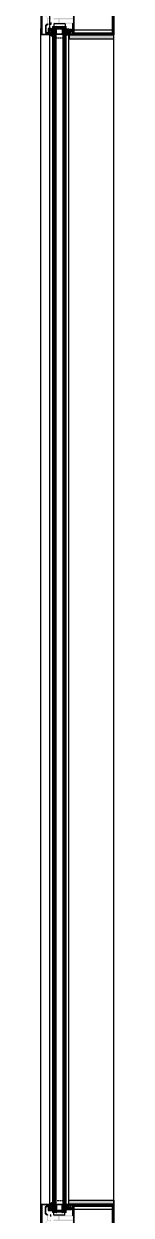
# Model space of a CAD drawing. Header units: millimetres. Extents: x 809 to 8159, y 33 to 4533.
# Drawn here: x 2919.8 to 2932.8, y 2137.5 to 2349.5 of the extents above; entities that cross this region are included whole.
import ezdxf

# ---------------------------------------------------------------- set-up
doc = ezdxf.new("R2010")
doc.units = ezdxf.units.MM
doc.linetypes.add('HIDDEN', pattern=[0.375, 0.25, -0.125])
for name, color, linetype in [('3', 11, 'Continuous'), ('5', 11, 'Continuous'), ('FITILLER', 240, 'Continuous'), ('GORUNUS-TARAMA', 11, 'Continuous')]:
    doc.layers.add(name, color=color, linetype=linetype)
doc.layers.add('cam', color=5, linetype='Continuous', lineweight=0)

# ---------------------------------------------------------------- blocks, each defined once
blk = doc.blocks.new('ajsdfxcvzx')
h = blk.add_hatch(color=256)
edge = h.paths.add_edge_path()
edge.add_arc((34875.98, -6238.9), 0.05, 90, 180)
edge.add_line((34875.93, -6238.9), (34875.93, -6243.54))
edge.add_arc((34875.98, -6243.54), 0.05, 180, 270)
edge.add_line((34875.98, -6243.59), (34876.94, -6243.59))
edge.add_line((34876.94, -6243.59), (34877.05, -6243.46))
edge.add_arc((34877.09, -6243.49), 0.05, 50, 140, ccw=False)
edge.add_line((34877.12, -6243.46), (34877.4, -6243.69))
edge.add_arc((34877.38, -6243.7), 0.02, -90, 50, ccw=False)
edge.add_line((34877.38, -6243.72), (34875.85, -6243.72))
edge.add_arc((34875.85, -6243.67), 0.05, 180, 270, ccw=False)
edge.add_line((34875.8, -6243.67), (34875.8, -6238.77))
edge.add_arc((34875.85, -6238.77), 0.05, 90, 180, ccw=False)
edge.add_line((34875.85, -6238.72), (34877.38, -6238.72))
edge.add_arc((34877.38, -6238.74), 0.02, -50, 90, ccw=False)
edge.add_line((34877.4, -6238.76), (34877.12, -6238.99))
edge.add_arc((34877.09, -6238.95), 0.05, 220, 310, ccw=False)
edge.add_line((34877.05, -6238.99), (34876.94, -6238.85))
edge.add_line((34876.94, -6238.85), (34875.98, -6238.85))
h = blk.add_hatch(color=256)
edge = h.paths.add_edge_path()
edge.add_line((34877.18, -6239.75), (34877.18, -6239.15))
edge.add_line((34877.18, -6239.15), (34877.46, -6238.91))
edge.add_line((34877.46, -6238.91), (34877.46, -6239.12))
edge.add_line((34877.46, -6239.12), (34877.53, -6239.12))
edge.add_arc((34877.53, -6239.07), 0.05, 270, 360)
edge.add_line((34877.58, -6239.07), (34877.58, -6238.73))
edge.add_line((34877.58, -6238.73), (34877.47, -6238.73))
edge.add_line((34877.47, -6238.73), (34877.12, -6239.03))
edge.add_arc((34877.08, -6238.99), 0.05, 220, 310, ccw=False)
edge.add_line((34877.05, -6239.02), (34876.97, -6238.93))
edge.add_arc((34876.93, -6238.96), 0.05, 40, 130)
edge.add_line((34876.9, -6238.93), (34876.59, -6239.18))
edge.add_arc((34876.63, -6239.22), 0.05, 130, 180)
edge.add_line((34876.58, -6239.22), (34876.58, -6240.4))
edge.add_arc((34876.63, -6240.4), 0.05, 180, 225)
edge.add_line((34876.59, -6240.43), (34876.77, -6240.61))
edge.add_line((34876.77, -6240.61), (34876.81, -6240.61))
edge.add_line((34876.81, -6240.61), (34876.81, -6240.65))
edge.add_line((34876.81, -6240.65), (34876.87, -6240.71))
edge.add_arc((34876.83, -6240.74), 0.05, 0, 45, ccw=False)
edge.add_line((34876.88, -6240.74), (34876.88, -6241.7))
edge.add_arc((34876.83, -6241.7), 0.05, -45, 0, ccw=False)
edge.add_line((34876.87, -6241.74), (34876.81, -6241.79))
edge.add_line((34876.81, -6241.79), (34876.81, -6241.84))
edge.add_line((34876.81, -6241.84), (34876.77, -6241.84))
edge.add_line((34876.77, -6241.84), (34876.59, -6242.01))
edge.add_arc((34876.63, -6242.05), 0.05, 135, 180)
edge.add_line((34876.58, -6242.05), (34876.58, -6243.23))
edge.add_arc((34876.63, -6243.23), 0.05, 180, 230)
edge.add_line((34876.59, -6243.27), (34876.9, -6243.52))
edge.add_arc((34876.93, -6243.48), 0.05, 230, 320)
edge.add_line((34876.97, -6243.52), (34877.05, -6243.43))
edge.add_arc((34877.08, -6243.46), 0.05, 50, 140, ccw=False)
edge.add_line((34877.12, -6243.42), (34877.47, -6243.72))
edge.add_line((34877.47, -6243.72), (34877.58, -6243.72))
edge.add_line((34877.58, -6243.72), (34877.58, -6243.38))
edge.add_arc((34877.53, -6243.38), 0.05, 0, 90)
edge.add_line((34877.53, -6243.33), (34877.46, -6243.33))
edge.add_line((34877.46, -6243.33), (34877.46, -6243.54))
edge.add_line((34877.46, -6243.54), (34877.18, -6243.3))
edge.add_line((34877.18, -6243.3), (34877.18, -6242.7))
edge.add_line((34877.18, -6242.7), (34877.46, -6242.7))
edge.add_line((34877.46, -6242.7), (34877.46, -6242.83))
edge.add_line((34877.46, -6242.83), (34877.53, -6242.83))
edge.add_arc((34877.53, -6242.78), 0.05, 270, 360)
edge.add_line((34877.58, -6242.78), (34877.58, -6242.58))
edge.add_line((34877.58, -6242.58), (34877.11, -6242.58))
edge.add_arc((34877.11, -6242.63), 0.05, 90, 180)
edge.add_line((34877.06, -6242.63), (34877.06, -6243.21))
edge.add_arc((34877.01, -6243.21), 0.05, -40, 0, ccw=False)
edge.add_line((34877.05, -6243.24), (34876.96, -6243.35))
edge.add_arc((34876.92, -6243.31), 0.05, 230, 320, ccw=False)
edge.add_line((34876.88, -6243.35), (34876.71, -6243.21))
edge.add_arc((34876.75, -6243.17), 0.05, 180, 230, ccw=False)
edge.add_line((34876.7, -6243.17), (34876.7, -6242.1))
edge.add_arc((34876.75, -6242.1), 0.05, 135, 180, ccw=False)
edge.add_line((34876.71, -6242.06), (34877.04, -6241.74))
edge.add_arc((34877.07, -6241.77), 0.05, 90, 135, ccw=False)
edge.add_line((34877.07, -6241.72), (34877.48, -6241.72))
edge.add_line((34877.48, -6241.72), (34877.48, -6241.82))
edge.add_line((34877.48, -6241.82), (34877.58, -6241.82))
edge.add_line((34877.58, -6241.82), (34877.58, -6241.52))
edge.add_arc((34877.53, -6241.52), 0.05, 0, 90)
edge.add_line((34877.53, -6241.47), (34877.46, -6241.47))
edge.add_line((34877.46, -6241.47), (34877.46, -6241.6))
edge.add_line((34877.46, -6241.6), (34877.08, -6241.6))
edge.add_arc((34877.08, -6241.55), 0.05, 180, 270, ccw=False)
edge.add_line((34877.03, -6241.55), (34877.03, -6240.89))
edge.add_arc((34877.08, -6240.89), 0.05, 90, 180, ccw=False)
edge.add_line((34877.08, -6240.84), (34877.46, -6240.84))
edge.add_line((34877.46, -6240.84), (34877.46, -6240.97))
edge.add_line((34877.46, -6240.97), (34877.53, -6240.97))
edge.add_arc((34877.53, -6240.92), 0.05, 270, 360)
edge.add_line((34877.58, -6240.92), (34877.58, -6240.62))
edge.add_line((34877.58, -6240.62), (34877.48, -6240.62))
edge.add_line((34877.48, -6240.62), (34877.48, -6240.72))
edge.add_line((34877.48, -6240.72), (34877.07, -6240.72))
edge.add_arc((34877.07, -6240.67), 0.05, 225, 270, ccw=False)
edge.add_line((34877.04, -6240.71), (34876.71, -6240.38))
edge.add_arc((34876.75, -6240.35), 0.05, 180, 225, ccw=False)
edge.add_line((34876.7, -6240.35), (34876.7, -6239.28))
edge.add_arc((34876.75, -6239.28), 0.05, 130, 180, ccw=False)
edge.add_line((34876.71, -6239.24), (34876.88, -6239.09))
edge.add_arc((34876.92, -6239.13), 0.05, 40, 130, ccw=False)
edge.add_line((34876.96, -6239.1), (34877.05, -6239.21))
edge.add_arc((34877.01, -6239.24), 0.05, 0, 40, ccw=False)
edge.add_line((34877.06, -6239.24), (34877.06, -6239.82))
edge.add_arc((34877.11, -6239.82), 0.05, 180, 270)
edge.add_line((34877.11, -6239.87), (34877.58, -6239.87))
edge.add_line((34877.58, -6239.87), (34877.58, -6239.67))
edge.add_arc((34877.53, -6239.67), 0.05, 0, 90)
edge.add_line((34877.53, -6239.62), (34877.46, -6239.62))
edge.add_line((34877.46, -6239.62), (34877.46, -6239.75))
edge.add_line((34877.46, -6239.75), (34877.18, -6239.75))
h = blk.add_hatch(color=256)
edge = h.paths.add_edge_path()
edge.add_line((34880.8, -6243.47), (34880.87, -6243.47))
edge.add_line((34880.87, -6243.47), (34880.87, -6243.56))
edge.add_line((34880.87, -6243.56), (34881.35, -6243.56))
edge.add_arc((34881.35, -6243.46), 0.1, -90, 0)
edge.add_line((34881.45, -6243.46), (34881.45, -6243.18))
edge.add_arc((34881.35, -6243.18), 0.1, 0, 90)
edge.add_line((34881.35, -6243.08), (34881.27, -6243.08))
edge.add_arc((34881.27, -6243.03), 0.05, 225, 270, ccw=False)
edge.add_line((34881.23, -6243.07), (34881.06, -6242.9))
edge.add_arc((34881.03, -6242.93), 0.05, 45, 90)
edge.add_line((34881.03, -6242.88), (34880.87, -6242.88))
edge.add_line((34880.87, -6242.88), (34880.87, -6242.97))
edge.add_line((34880.87, -6242.97), (34880.8, -6242.97))
edge.add_arc((34880.8, -6242.92), 0.05, -180, -90, ccw=False)
edge.add_line((34880.75, -6242.92), (34880.75, -6242.72))
edge.add_line((34880.75, -6242.72), (34881.19, -6242.72))
edge.add_arc((34881.19, -6242.77), 0.05, 0, 90, ccw=False)
edge.add_line((34881.24, -6242.77), (34881.24, -6242.84))
edge.add_arc((34881.29, -6242.84), 0.05, 180, 225)
edge.add_line((34881.25, -6242.88), (34881.28, -6242.91))
edge.add_arc((34881.32, -6242.87), 0.05, 225, 270)
edge.add_line((34881.32, -6242.92), (34881.4, -6242.92))
edge.add_arc((34881.4, -6242.87), 0.05, -90, 0)
edge.add_line((34881.45, -6242.87), (34881.45, -6242.62))
edge.add_line((34881.45, -6242.62), (34881.45, -6242.25))
edge.add_line((34881.45, -6242.25), (34881.48, -6242.22))
edge.add_line((34881.48, -6242.22), (34881.45, -6242.19))
edge.add_line((34881.45, -6242.19), (34881.45, -6241.82))
edge.add_arc((34881.36, -6241.82), 0.0919, -5.0705, 90.955)
edge.add_line((34881.35, -6241.72), (34879.08, -6241.72))
edge.add_arc((34879.06, -6241.72), 0.02, 0, 180)
edge.add_line((34879.04, -6241.72), (34879.02, -6241.72))
edge.add_arc((34879, -6241.72), 0.02, 0, 180)
edge.add_line((34878.98, -6241.72), (34878.05, -6241.72))
edge.add_line((34878.05, -6241.72), (34878.05, -6241.58))
edge.add_arc((34878.11, -6241.58), 0.06, 90, 180, ccw=False)
edge.add_line((34878.11, -6241.52), (34878.11, -6241.45))
edge.add_arc((34878.14, -6241.45), 0.03, 90, 180, ccw=False)
edge.add_line((34878.14, -6241.42), (34878.18, -6241.42))
edge.add_arc((34878.18, -6241.45), 0.03, 0, 90, ccw=False)
edge.add_line((34878.21, -6241.45), (34878.21, -6241.52))
edge.add_line((34878.21, -6241.52), (34878.85, -6241.52))
edge.add_line((34878.85, -6241.52), (34878.85, -6241.27))
edge.add_line((34878.85, -6241.27), (34878.9, -6241.22))
edge.add_line((34878.9, -6241.22), (34878.85, -6241.17))
edge.add_line((34878.85, -6241.17), (34878.85, -6240.92))
edge.add_line((34878.85, -6240.92), (34878.21, -6240.92))
edge.add_line((34878.21, -6240.92), (34878.21, -6240.99))
edge.add_arc((34878.18, -6240.99), 0.03, -90, 0, ccw=False)
edge.add_line((34878.18, -6241.02), (34878.14, -6241.02))
edge.add_arc((34878.14, -6240.99), 0.03, -180, -90, ccw=False)
edge.add_line((34878.11, -6240.99), (34878.11, -6240.92))
edge.add_arc((34878.11, -6240.86), 0.06, 180, 270, ccw=False)
edge.add_line((34878.05, -6240.86), (34878.05, -6240.72))
edge.add_line((34878.05, -6240.72), (34878.98, -6240.72))
edge.add_arc((34879, -6240.72), 0.02, 180, 360)
edge.add_line((34879.02, -6240.72), (34879.04, -6240.72))
edge.add_arc((34879.06, -6240.72), 0.02, 180, 360)
edge.add_line((34879.08, -6240.72), (34881.35, -6240.72))
edge.add_arc((34881.36, -6240.63), 0.0919, 269.045, 365.0705)
edge.add_line((34881.45, -6240.62), (34881.45, -6240.25))
edge.add_line((34881.45, -6240.25), (34881.48, -6240.22))
edge.add_line((34881.48, -6240.22), (34881.45, -6240.19))
edge.add_line((34881.45, -6240.19), (34881.45, -6239.82))
edge.add_line((34881.45, -6239.82), (34881.45, -6239.57))
edge.add_arc((34881.4, -6239.57), 0.05, 0, 90)
edge.add_line((34881.4, -6239.52), (34881.32, -6239.52))
edge.add_arc((34881.32, -6239.57), 0.05, 90, 135)
edge.add_line((34881.28, -6239.54), (34881.25, -6239.57))
edge.add_arc((34881.29, -6239.61), 0.05, 135, 180)
edge.add_line((34881.24, -6239.61), (34881.24, -6239.67))
edge.add_arc((34881.19, -6239.67), 0.05, -90, 0, ccw=False)
edge.add_line((34881.19, -6239.72), (34880.75, -6239.72))
edge.add_line((34880.75, -6239.72), (34880.75, -6239.52))
edge.add_arc((34880.8, -6239.52), 0.05, 90, 180, ccw=False)
edge.add_line((34880.8, -6239.47), (34880.87, -6239.47))
edge.add_line((34880.87, -6239.47), (34880.87, -6239.56))
edge.add_line((34880.87, -6239.56), (34881.03, -6239.56))
edge.add_arc((34881.03, -6239.51), 0.05, 270, 315)
edge.add_line((34881.06, -6239.55), (34881.23, -6239.38))
edge.add_arc((34881.27, -6239.41), 0.05, 90, 135, ccw=False)
edge.add_line((34881.27, -6239.36), (34881.35, -6239.36))
edge.add_arc((34881.35, -6239.26), 0.1, -90, 0)
edge.add_line((34881.45, -6239.26), (34881.45, -6238.98))
edge.add_arc((34881.35, -6238.98), 0.1, 0, 90)
edge.add_line((34881.35, -6238.88), (34880.87, -6238.88))
edge.add_line((34880.87, -6238.88), (34880.87, -6238.97))
edge.add_line((34880.87, -6238.97), (34880.8, -6238.97))
edge.add_arc((34880.8, -6238.92), 0.05, -180, -90, ccw=False)
edge.add_line((34880.75, -6238.92), (34880.75, -6238.72))
edge.add_line((34880.75, -6238.72), (34888.74, -6238.72))
edge.add_line((34888.74, -6238.72), (34888.74, -6243.72))
edge.add_line((34888.74, -6243.72), (34880.75, -6243.72))
edge.add_line((34880.75, -6243.72), (34880.75, -6243.52))
edge.add_arc((34880.8, -6243.52), 0.05, 90, 180, ccw=False)
h.paths.add_polyline_path([(34881.64, -6238.93), (34888.54, -6238.93), (34888.54, -6243.53), (34881.64, -6243.53), (34881.64, -6241.23)], flags=16)
edge = h.paths.add_edge_path(flags=16)
edge.add_arc((34879.24, -6241.43), 0.1, 180, 270)
edge.add_line((34879.24, -6241.53), (34881.34, -6241.53))
edge.add_arc((34881.34, -6241.43), 0.1, -90, 0)
edge.add_line((34881.44, -6241.43), (34881.44, -6241.03))
edge.add_arc((34881.34, -6241.03), 0.1, 0, 90)
edge.add_line((34881.34, -6240.93), (34879.24, -6240.93))
edge.add_arc((34879.24, -6241.03), 0.1, 90, 180)
edge.add_line((34879.14, -6241.03), (34879.14, -6241.43))
h = blk.add_hatch()
h.set_pattern_fill('NET', color=256, style=0)
h.set_pattern_definition([(360, (34936.91878, -6234.76586), (0, -0.125), []), (270, (34936.91878, -6234.76586), (-0.125, -1e-17), [])])
h.paths.add_polyline_path([(34878.5, -6242.52), (34879.66, -6242.52), (34879.66, -6242.22), (34879.46, -6242.26), (34879.22, -6242.28), (34878.96, -6242.28), (34878.64, -6242.25), (34878.5, -6242.23)])
h = blk.add_hatch(color=256)
edge = h.paths.add_edge_path()
edge.add_arc((34875.96, -6452.02), 0.05, 90, 180)
edge.add_line((34875.91, -6452.02), (34875.91, -6456.66))
edge.add_arc((34875.96, -6456.66), 0.05, 180, 270)
edge.add_line((34875.96, -6456.71), (34876.92, -6456.71))
edge.add_line((34876.92, -6456.71), (34877.03, -6456.58))
edge.add_arc((34877.07, -6456.61), 0.05, 50, 140, ccw=False)
edge.add_line((34877.1, -6456.57), (34877.38, -6456.8))
edge.add_arc((34877.36, -6456.82), 0.02, -90, 50, ccw=False)
edge.add_line((34877.36, -6456.84), (34875.83, -6456.84))
edge.add_arc((34875.83, -6456.79), 0.05, 180, 270, ccw=False)
edge.add_line((34875.78, -6456.79), (34875.78, -6451.89))
edge.add_arc((34875.83, -6451.89), 0.05, 90, 180, ccw=False)
edge.add_line((34875.83, -6451.84), (34877.36, -6451.84))
edge.add_arc((34877.36, -6451.86), 0.02, -50, 90, ccw=False)
edge.add_line((34877.38, -6451.87), (34877.1, -6452.11))
edge.add_arc((34877.07, -6452.07), 0.05, 220, 310, ccw=False)
edge.add_line((34877.03, -6452.1), (34876.92, -6451.97))
edge.add_line((34876.92, -6451.97), (34875.96, -6451.97))
h = blk.add_hatch(color=256)
edge = h.paths.add_edge_path()
edge.add_line((34877.16, -6452.86), (34877.16, -6452.26))
edge.add_line((34877.16, -6452.26), (34877.44, -6452.03))
edge.add_line((34877.44, -6452.03), (34877.44, -6452.23))
edge.add_line((34877.44, -6452.23), (34877.51, -6452.23))
edge.add_arc((34877.51, -6452.18), 0.05, 270, 360)
edge.add_line((34877.56, -6452.18), (34877.56, -6451.84))
edge.add_line((34877.56, -6451.84), (34877.45, -6451.84))
edge.add_line((34877.45, -6451.84), (34877.1, -6452.14))
edge.add_arc((34877.06, -6452.1), 0.05, 220, 310, ccw=False)
edge.add_line((34877.03, -6452.14), (34876.95, -6452.05))
edge.add_arc((34876.91, -6452.08), 0.05, 40, 130)
edge.add_line((34876.88, -6452.04), (34876.58, -6452.3))
edge.add_arc((34876.61, -6452.33), 0.05, 130, 180)
edge.add_line((34876.56, -6452.33), (34876.56, -6453.51))
edge.add_arc((34876.61, -6453.51), 0.05, 180, 225)
edge.add_line((34876.57, -6453.55), (34876.75, -6453.73))
edge.add_line((34876.75, -6453.73), (34876.79, -6453.73))
edge.add_line((34876.79, -6453.73), (34876.79, -6453.77))
edge.add_line((34876.79, -6453.77), (34876.85, -6453.82))
edge.add_arc((34876.81, -6453.86), 0.05, 0, 45, ccw=False)
edge.add_line((34876.86, -6453.86), (34876.86, -6454.82))
edge.add_arc((34876.81, -6454.82), 0.05, -45, 0, ccw=False)
edge.add_line((34876.85, -6454.85), (34876.79, -6454.91))
edge.add_line((34876.79, -6454.91), (34876.79, -6454.95))
edge.add_line((34876.79, -6454.95), (34876.75, -6454.95))
edge.add_line((34876.75, -6454.95), (34876.57, -6455.13))
edge.add_arc((34876.61, -6455.16), 0.05, 135, 180)
edge.add_line((34876.56, -6455.16), (34876.56, -6456.34))
edge.add_arc((34876.61, -6456.34), 0.05, 180, 230)
edge.add_line((34876.58, -6456.38), (34876.88, -6456.64))
edge.add_arc((34876.91, -6456.6), 0.05, 230, 320)
edge.add_line((34876.95, -6456.63), (34877.03, -6456.54))
edge.add_arc((34877.06, -6456.57), 0.05, 50, 140, ccw=False)
edge.add_line((34877.1, -6456.53), (34877.45, -6456.83))
edge.add_line((34877.45, -6456.83), (34877.56, -6456.83))
edge.add_line((34877.56, -6456.83), (34877.56, -6456.5))
edge.add_arc((34877.51, -6456.5), 0.05, 0, 90)
edge.add_line((34877.51, -6456.45), (34877.44, -6456.45))
edge.add_line((34877.44, -6456.45), (34877.44, -6456.65))
edge.add_line((34877.44, -6456.65), (34877.16, -6456.42))
edge.add_line((34877.16, -6456.42), (34877.16, -6455.82))
edge.add_line((34877.16, -6455.82), (34877.44, -6455.82))
edge.add_line((34877.44, -6455.82), (34877.44, -6455.95))
edge.add_line((34877.44, -6455.95), (34877.51, -6455.95))
edge.add_arc((34877.51, -6455.9), 0.05, 270, 360)
edge.add_line((34877.56, -6455.9), (34877.56, -6455.7))
edge.add_line((34877.56, -6455.7), (34877.09, -6455.7))
edge.add_arc((34877.09, -6455.75), 0.05, 90, 180)
edge.add_line((34877.04, -6455.75), (34877.04, -6456.32))
edge.add_arc((34876.99, -6456.32), 0.05, -40, 0, ccw=False)
edge.add_line((34877.03, -6456.35), (34876.94, -6456.46))
edge.add_arc((34876.9, -6456.43), 0.05, 230, 320, ccw=False)
edge.add_line((34876.87, -6456.47), (34876.7, -6456.33))
edge.add_arc((34876.73, -6456.29), 0.05, 180, 230, ccw=False)
edge.add_line((34876.68, -6456.29), (34876.68, -6455.21))
edge.add_arc((34876.73, -6455.21), 0.05, 135, 180, ccw=False)
edge.add_line((34876.69, -6455.18), (34877.02, -6454.85))
edge.add_arc((34877.05, -6454.89), 0.05, 90, 135, ccw=False)
edge.add_line((34877.05, -6454.84), (34877.46, -6454.84))
edge.add_line((34877.46, -6454.84), (34877.46, -6454.94))
edge.add_line((34877.46, -6454.94), (34877.56, -6454.94))
edge.add_line((34877.56, -6454.94), (34877.56, -6454.64))
edge.add_arc((34877.51, -6454.64), 0.05, 0, 90)
edge.add_line((34877.51, -6454.59), (34877.44, -6454.59))
edge.add_line((34877.44, -6454.59), (34877.44, -6454.72))
edge.add_line((34877.44, -6454.72), (34877.06, -6454.72))
edge.add_arc((34877.06, -6454.67), 0.05, 180, 270, ccw=False)
edge.add_line((34877.01, -6454.67), (34877.01, -6454.01))
edge.add_arc((34877.06, -6454.01), 0.05, 90, 180, ccw=False)
edge.add_line((34877.06, -6453.96), (34877.44, -6453.96))
edge.add_line((34877.44, -6453.96), (34877.44, -6454.09))
edge.add_line((34877.44, -6454.09), (34877.51, -6454.09))
edge.add_arc((34877.51, -6454.04), 0.05, 270, 360)
edge.add_line((34877.56, -6454.04), (34877.56, -6453.74))
edge.add_line((34877.56, -6453.74), (34877.46, -6453.74))
edge.add_line((34877.46, -6453.74), (34877.46, -6453.84))
edge.add_line((34877.46, -6453.84), (34877.05, -6453.84))
edge.add_arc((34877.05, -6453.79), 0.05, 225, 270, ccw=False)
edge.add_line((34877.02, -6453.82), (34876.69, -6453.5))
edge.add_arc((34876.73, -6453.46), 0.05, 180, 225, ccw=False)
edge.add_line((34876.68, -6453.46), (34876.68, -6452.39))
edge.add_arc((34876.73, -6452.39), 0.05, 130, 180, ccw=False)
edge.add_line((34876.7, -6452.35), (34876.87, -6452.21))
edge.add_arc((34876.9, -6452.25), 0.05, 40, 130, ccw=False)
edge.add_line((34876.94, -6452.22), (34877.03, -6452.32))
edge.add_arc((34876.99, -6452.36), 0.05, 0, 40, ccw=False)
edge.add_line((34877.04, -6452.36), (34877.04, -6452.93))
edge.add_arc((34877.09, -6452.93), 0.05, 180, 270)
edge.add_line((34877.09, -6452.98), (34877.56, -6452.98))
edge.add_line((34877.56, -6452.98), (34877.56, -6452.78))
edge.add_arc((34877.51, -6452.78), 0.05, 0, 90)
edge.add_line((34877.51, -6452.73), (34877.44, -6452.73))
edge.add_line((34877.44, -6452.73), (34877.44, -6452.86))
edge.add_line((34877.44, -6452.86), (34877.16, -6452.86))
h = blk.add_hatch(color=256)
edge = h.paths.add_edge_path()
edge.add_line((34880.78, -6456.59), (34880.85, -6456.59))
edge.add_line((34880.85, -6456.59), (34880.85, -6456.68))
edge.add_line((34880.85, -6456.68), (34881.33, -6456.68))
edge.add_arc((34881.33, -6456.58), 0.1, -90, 0)
edge.add_line((34881.43, -6456.58), (34881.43, -6456.3))
edge.add_arc((34881.33, -6456.3), 0.1, 0, 90)
edge.add_line((34881.33, -6456.2), (34881.25, -6456.2))
edge.add_arc((34881.25, -6456.15), 0.05, 225, 270, ccw=False)
edge.add_line((34881.21, -6456.18), (34881.04, -6456.01))
edge.add_arc((34881.01, -6456.05), 0.05, 45, 90)
edge.add_line((34881.01, -6456), (34880.85, -6456))
edge.add_line((34880.85, -6456), (34880.85, -6456.09))
edge.add_line((34880.85, -6456.09), (34880.78, -6456.09))
edge.add_arc((34880.78, -6456.04), 0.05, -180, -90, ccw=False)
edge.add_line((34880.73, -6456.04), (34880.73, -6455.84))
edge.add_line((34880.73, -6455.84), (34881.17, -6455.84))
edge.add_arc((34881.17, -6455.89), 0.05, 0, 90, ccw=False)
edge.add_line((34881.22, -6455.89), (34881.22, -6455.96))
edge.add_arc((34881.27, -6455.96), 0.05, 180, 225)
edge.add_line((34881.23, -6455.99), (34881.27, -6456.02))
edge.add_arc((34881.3, -6455.99), 0.05, 225, 270)
edge.add_line((34881.3, -6456.04), (34881.38, -6456.04))
edge.add_arc((34881.38, -6455.99), 0.05, -90, 0)
edge.add_line((34881.43, -6455.99), (34881.43, -6455.74))
edge.add_line((34881.43, -6455.74), (34881.43, -6455.37))
edge.add_line((34881.43, -6455.37), (34881.46, -6455.34))
edge.add_line((34881.46, -6455.34), (34881.43, -6455.31))
edge.add_line((34881.43, -6455.31), (34881.43, -6454.94))
edge.add_arc((34881.34, -6454.93), 0.0919, -5.0705, 90.955)
edge.add_line((34881.33, -6454.84), (34879.06, -6454.84))
edge.add_arc((34879.04, -6454.84), 0.02, 0, 180)
edge.add_line((34879.02, -6454.84), (34879, -6454.84))
edge.add_arc((34878.98, -6454.84), 0.02, 0, 180)
edge.add_line((34878.96, -6454.84), (34878.03, -6454.84))
edge.add_line((34878.03, -6454.84), (34878.03, -6454.7))
edge.add_arc((34878.09, -6454.7), 0.06, 90, 180, ccw=False)
edge.add_line((34878.09, -6454.64), (34878.09, -6454.57))
edge.add_arc((34878.12, -6454.57), 0.03, 90, 180, ccw=False)
edge.add_line((34878.12, -6454.54), (34878.16, -6454.54))
edge.add_arc((34878.16, -6454.57), 0.03, 0, 90, ccw=False)
edge.add_line((34878.19, -6454.57), (34878.19, -6454.64))
edge.add_line((34878.19, -6454.64), (34878.83, -6454.64))
edge.add_line((34878.83, -6454.64), (34878.83, -6454.39))
edge.add_line((34878.83, -6454.39), (34878.88, -6454.34))
edge.add_line((34878.88, -6454.34), (34878.83, -6454.29))
edge.add_line((34878.83, -6454.29), (34878.83, -6454.04))
edge.add_line((34878.83, -6454.04), (34878.19, -6454.04))
edge.add_line((34878.19, -6454.04), (34878.19, -6454.11))
edge.add_arc((34878.16, -6454.11), 0.03, -90, 0, ccw=False)
edge.add_line((34878.16, -6454.14), (34878.12, -6454.14))
edge.add_arc((34878.12, -6454.11), 0.03, -180, -90, ccw=False)
edge.add_line((34878.09, -6454.11), (34878.09, -6454.04))
edge.add_arc((34878.09, -6453.98), 0.06, 180, 270, ccw=False)
edge.add_line((34878.03, -6453.98), (34878.03, -6453.84))
edge.add_line((34878.03, -6453.84), (34878.96, -6453.84))
edge.add_arc((34878.98, -6453.84), 0.02, 180, 360)
edge.add_line((34879, -6453.84), (34879.02, -6453.84))
edge.add_arc((34879.04, -6453.84), 0.02, 180, 360)
edge.add_line((34879.06, -6453.84), (34881.33, -6453.84))
edge.add_arc((34881.34, -6453.75), 0.0919, 269.045, 365.0705)
edge.add_line((34881.43, -6453.74), (34881.43, -6453.37))
edge.add_line((34881.43, -6453.37), (34881.46, -6453.34))
edge.add_line((34881.46, -6453.34), (34881.43, -6453.31))
edge.add_line((34881.43, -6453.31), (34881.43, -6452.94))
edge.add_line((34881.43, -6452.94), (34881.43, -6452.69))
edge.add_arc((34881.38, -6452.69), 0.05, 0, 90)
edge.add_line((34881.38, -6452.64), (34881.3, -6452.64))
edge.add_arc((34881.3, -6452.69), 0.05, 90, 135)
edge.add_line((34881.27, -6452.65), (34881.23, -6452.69))
edge.add_arc((34881.27, -6452.72), 0.05, 135, 180)
edge.add_line((34881.22, -6452.72), (34881.22, -6452.79))
edge.add_arc((34881.17, -6452.79), 0.05, -90, 0, ccw=False)
edge.add_line((34881.17, -6452.84), (34880.73, -6452.84))
edge.add_line((34880.73, -6452.84), (34880.73, -6452.64))
edge.add_arc((34880.78, -6452.64), 0.05, 90, 180, ccw=False)
edge.add_line((34880.78, -6452.59), (34880.85, -6452.59))
edge.add_line((34880.85, -6452.59), (34880.85, -6452.68))
edge.add_line((34880.85, -6452.68), (34881.01, -6452.68))
edge.add_arc((34881.01, -6452.63), 0.05, 270, 315)
edge.add_line((34881.04, -6452.66), (34881.21, -6452.49))
edge.add_arc((34881.25, -6452.53), 0.05, 90, 135, ccw=False)
edge.add_line((34881.25, -6452.48), (34881.33, -6452.48))
edge.add_arc((34881.33, -6452.38), 0.1, -90, 0)
edge.add_line((34881.43, -6452.38), (34881.43, -6452.1))
edge.add_arc((34881.33, -6452.1), 0.1, 0, 90)
edge.add_line((34881.33, -6452), (34880.85, -6452))
edge.add_line((34880.85, -6452), (34880.85, -6452.09))
edge.add_line((34880.85, -6452.09), (34880.78, -6452.09))
edge.add_arc((34880.78, -6452.04), 0.05, -180, -90, ccw=False)
edge.add_line((34880.73, -6452.04), (34880.73, -6451.84))
edge.add_line((34880.73, -6451.84), (34888.72, -6451.84))
edge.add_line((34888.72, -6451.84), (34888.72, -6456.84))
edge.add_line((34888.72, -6456.84), (34880.73, -6456.84))
edge.add_line((34880.73, -6456.84), (34880.73, -6456.64))
edge.add_arc((34880.78, -6456.64), 0.05, 90, 180, ccw=False)
h.paths.add_polyline_path([(34881.62, -6452.04), (34888.52, -6452.04), (34888.52, -6456.64), (34881.62, -6456.64), (34881.62, -6454.34)], flags=16)
edge = h.paths.add_edge_path(flags=16)
edge.add_arc((34879.22, -6454.54), 0.1, 180, 270)
edge.add_line((34879.22, -6454.64), (34881.32, -6454.64))
edge.add_arc((34881.32, -6454.54), 0.1, -90, 0)
edge.add_line((34881.42, -6454.54), (34881.42, -6454.14))
edge.add_arc((34881.32, -6454.14), 0.1, 0, 90)
edge.add_line((34881.32, -6454.04), (34879.22, -6454.04))
edge.add_arc((34879.22, -6454.14), 0.1, 90, 180)
edge.add_line((34879.12, -6454.14), (34879.12, -6454.54))
h = blk.add_hatch()
h.set_pattern_fill('NET', color=256, style=0)
h.set_pattern_definition([(360, (34936.89942, -6460.79644), (1e-17, 0.125), []), (90, (34936.89942, -6460.79644), (-0.125, 2e-17), [])])
h.paths.add_polyline_path([(34878.48, -6453.04), (34879.64, -6453.04), (34879.64, -6453.34), (34879.44, -6453.3), (34879.2, -6453.28), (34878.94, -6453.28), (34878.62, -6453.31), (34878.48, -6453.33)])
at = {"layer": 'FITILLER'}
h = blk.add_hatch(dxfattribs=at)
h.set_pattern_fill('NET', color=256, scale=1.5, angle=45, style=0)
h.set_pattern_definition([(45, (34863.16115, -6226.73562), (-0.1325825, 0.1325825), []), (135, (34863.16115, -6226.73562), (-0.1325825, -0.1325825), [])])
edge = h.paths.add_edge_path(flags=16)
edge.add_arc((34877.41, -6243.11), 0.1, 180, 270)
edge.add_line((34877.41, -6243.21), (34877.53, -6243.21))
edge.add_arc((34877.53, -6243.11), 0.1, 270, 360)
edge.add_line((34877.63, -6243.11), (34877.63, -6243.06))
edge.add_arc((34877.53, -6243.06), 0.1, 360, 450)
edge.add_line((34877.53, -6242.96), (34877.41, -6242.96))
edge.add_arc((34877.41, -6243.06), 0.1, 90, 180)
edge.add_line((34877.31, -6243.06), (34877.31, -6243.11))
edge = h.paths.add_edge_path()
edge.add_arc((34877.56, -6244.06), 0.2, 49.7669, 80)
edge.add_line((34877.6, -6243.87), (34877.46, -6243.84))
edge.add_arc((34877.47, -6243.8), 0.05, 195, 260, ccw=False)
edge.add_line((34877.42, -6243.81), (34877.4, -6243.74))
edge.add_line((34877.4, -6243.74), (34877.58, -6243.74))
edge.add_line((34877.58, -6243.74), (34877.58, -6243.36))
edge.add_arc((34877.53, -6243.36), 0.05, 360, 450)
edge.add_line((34877.53, -6243.31), (34877.41, -6243.31))
edge.add_line((34877.41, -6243.31), (34877.41, -6243.41))
edge.add_line((34877.41, -6243.41), (34877.36, -6243.41))
edge.add_line((34877.36, -6243.41), (34877.23, -6243.33))
edge.add_arc((34877.26, -6243.29), 0.05, 180, 240, ccw=False)
edge.add_line((34877.21, -6243.29), (34877.21, -6242.87))
edge.add_arc((34877.26, -6242.87), 0.05, 120, 180, ccw=False)
edge.add_line((34877.23, -6242.83), (34877.36, -6242.76))
edge.add_line((34877.36, -6242.76), (34877.41, -6242.76))
edge.add_line((34877.41, -6242.76), (34877.41, -6242.86))
edge.add_line((34877.41, -6242.86), (34877.53, -6242.86))
edge.add_arc((34877.53, -6242.81), 0.05, 270, 360)
edge.add_line((34877.58, -6242.81), (34877.58, -6242.58))
edge.add_line((34877.58, -6242.58), (34877.93, -6242.58))
edge.add_line((34877.93, -6242.58), (34877.93, -6242.73))
edge.add_line((34877.93, -6242.73), (34877.78, -6242.73))
edge.add_arc((34877.78, -6242.78), 0.05, 90, 180)
edge.add_line((34877.73, -6242.78), (34877.73, -6242.8))
edge.add_arc((34877.78, -6242.8), 0.05, 180, 270)
edge.add_line((34877.78, -6242.85), (34877.93, -6242.85))
edge.add_line((34877.93, -6242.85), (34877.93, -6243))
edge.add_line((34877.93, -6243), (34877.78, -6243))
edge.add_arc((34877.78, -6243.05), 0.05, 90, 180)
edge.add_line((34877.73, -6243.05), (34877.73, -6243.07))
edge.add_arc((34877.78, -6243.07), 0.05, 180, 270)
edge.add_line((34877.78, -6243.12), (34877.93, -6243.12))
edge.add_line((34877.93, -6243.12), (34877.93, -6243.27))
edge.add_line((34877.93, -6243.27), (34877.78, -6243.27))
edge.add_arc((34877.78, -6243.32), 0.05, 90, 180)
edge.add_line((34877.73, -6243.32), (34877.73, -6243.34))
edge.add_arc((34877.78, -6243.34), 0.05, 180, 270)
edge.add_line((34877.78, -6243.39), (34877.93, -6243.39))
edge.add_line((34877.93, -6243.39), (34877.93, -6243.54))
edge.add_line((34877.93, -6243.54), (34877.78, -6243.54))
edge.add_arc((34877.78, -6243.59), 0.05, 90, 180)
edge.add_line((34877.73, -6243.59), (34877.73, -6243.7))
edge.add_arc((34877.78, -6243.7), 0.05, 180, 220)
edge.add_line((34877.74, -6243.73), (34878.01, -6244.05))
edge.add_arc((34877.98, -6244.09), 0.05, -130.2331, 49.7669, ccw=False)
edge.add_line((34877.94, -6244.13), (34877.69, -6243.91))
h = blk.add_hatch(dxfattribs=at)
h.set_pattern_fill('NET', color=256, scale=1.5, angle=45, style=0)
h.set_pattern_definition([(45, (34867.13714, -6230.97714), (-0.1325825, 0.1325825), []), (135, (34867.13714, -6230.97714), (-0.1325825, -0.1325825), [])])
edge = h.paths.add_edge_path(flags=16)
edge.add_arc((34880.77, -6243.2), 0.1, 90, 180, ccw=False)
edge.add_line((34880.77, -6243.1), (34880.93, -6243.1))
edge.add_arc((34880.93, -6243.2), 0.1, 0, 90, ccw=False)
edge.add_line((34881.03, -6243.2), (34881.03, -6243.25))
edge.add_arc((34880.93, -6243.25), 0.1, -90, 0, ccw=False)
edge.add_line((34880.93, -6243.35), (34880.77, -6243.35))
edge.add_arc((34880.77, -6243.25), 0.1, 180, 270, ccw=False)
edge.add_line((34880.67, -6243.25), (34880.67, -6243.2))
edge = h.paths.add_edge_path()
edge.add_line((34880.75, -6242.72), (34880.24, -6242.72))
edge.add_arc((34880.24, -6242.73), 0.01, 90, 225)
edge.add_line((34880.23, -6242.74), (34880.34, -6242.85))
edge.add_arc((34880.33, -6242.86), 0.00893, -45, 45, ccw=False)
edge.add_line((34880.34, -6242.86), (34880.23, -6242.97))
edge.add_arc((34880.24, -6242.98), 0.00893, 135, 225)
edge.add_line((34880.23, -6242.99), (34880.34, -6243.1))
edge.add_arc((34880.33, -6243.1), 0.00893, -45, 45, ccw=False)
edge.add_line((34880.34, -6243.11), (34880.23, -6243.22))
edge.add_arc((34880.24, -6243.22), 0.00893, 135, 225)
edge.add_line((34880.23, -6243.23), (34880.34, -6243.34))
edge.add_arc((34880.33, -6243.35), 0.00893, -45, 45, ccw=False)
edge.add_line((34880.34, -6243.35), (34880.23, -6243.46))
edge.add_arc((34880.24, -6243.47), 0.00893, 135, 225)
edge.add_line((34880.23, -6243.47), (34880.34, -6243.58))
edge.add_arc((34880.33, -6243.59), 0.00893, -45, 45, ccw=False)
edge.add_line((34880.34, -6243.6), (34880.23, -6243.71))
edge.add_arc((34880.24, -6243.71), 0.01, 135, 270)
edge.add_line((34880.24, -6243.72), (34880.75, -6243.72))
edge.add_line((34880.75, -6243.72), (34880.75, -6243.5))
edge.add_arc((34880.8, -6243.5), 0.05, 90, 180, ccw=False)
edge.add_line((34880.8, -6243.45), (34880.92, -6243.45))
edge.add_line((34880.92, -6243.45), (34880.92, -6243.55))
edge.add_line((34880.92, -6243.55), (34880.97, -6243.55))
edge.add_line((34880.97, -6243.55), (34881.1, -6243.47))
edge.add_arc((34881.08, -6243.43), 0.05, 300, 360)
edge.add_line((34881.13, -6243.43), (34881.13, -6243.02))
edge.add_arc((34881.08, -6243.02), 0.05, 0, 60)
edge.add_line((34881.1, -6242.97), (34880.97, -6242.9))
edge.add_line((34880.97, -6242.9), (34880.92, -6242.9))
edge.add_line((34880.92, -6242.9), (34880.92, -6243))
edge.add_line((34880.92, -6243), (34880.8, -6243))
edge.add_arc((34880.8, -6242.95), 0.05, 180, 270, ccw=False)
edge.add_line((34880.75, -6242.95), (34880.75, -6242.72))
h = blk.add_hatch(dxfattribs=at)
h.set_pattern_fill('DOTS', color=256, scale=1.2, angle=-45, style=0)
h.set_pattern_definition([(315, (34786.58186, -6102.16196), (0.079549513, 0.026516504), [0, -0.075])])
h.paths.add_polyline_path([(34880.78, -6243.74), (34880.78, -6244.42), (34888.77, -6244.42), (34888.77, -6243.74)])
h = blk.add_hatch(dxfattribs=at)
h.set_pattern_fill('DOTS', color=256, scale=1.2, angle=-45, style=0)
h.set_pattern_definition([(45, (34786.5625, -6593.400344), (0.079549513, -0.026516504), [0, -0.075])])
h.paths.add_polyline_path([(34880.76, -6451.83), (34880.76, -6451.14), (34888.75, -6451.14), (34888.75, -6451.83)])
h = blk.add_hatch(dxfattribs=at)
h.set_pattern_fill('NET', color=256, scale=1.5, angle=45, style=0)
h.set_pattern_definition([(315, (34863.1418, -6468.82668), (-0.1325825, -0.1325825), []), (225, (34863.1418, -6468.82668), (-0.1325825, 0.1325825), [])])
edge = h.paths.add_edge_path(flags=16)
edge.add_arc((34877.39, -6452.46), 0.1, 90, 180, ccw=False)
edge.add_line((34877.39, -6452.36), (34877.51, -6452.36))
edge.add_arc((34877.51, -6452.46), 0.1, 0, 90, ccw=False)
edge.add_line((34877.61, -6452.46), (34877.61, -6452.51))
edge.add_arc((34877.51, -6452.51), 0.1, -90, 0, ccw=False)
edge.add_line((34877.51, -6452.61), (34877.39, -6452.61))
edge.add_arc((34877.39, -6452.51), 0.1, 180, 270, ccw=False)
edge.add_line((34877.29, -6452.51), (34877.29, -6452.46))
edge = h.paths.add_edge_path()
edge.add_arc((34877.54, -6451.5), 0.2, 280, 310.2331, ccw=False)
edge.add_line((34877.58, -6451.69), (34877.44, -6451.72))
edge.add_arc((34877.45, -6451.77), 0.05, 100, 165)
edge.add_line((34877.4, -6451.75), (34877.38, -6451.82))
edge.add_line((34877.38, -6451.82), (34877.56, -6451.82))
edge.add_line((34877.56, -6451.82), (34877.56, -6452.21))
edge.add_arc((34877.51, -6452.21), 0.05, -90, 0, ccw=False)
edge.add_line((34877.51, -6452.26), (34877.39, -6452.26))
edge.add_line((34877.39, -6452.26), (34877.39, -6452.16))
edge.add_line((34877.39, -6452.16), (34877.34, -6452.16))
edge.add_line((34877.34, -6452.16), (34877.21, -6452.23))
edge.add_arc((34877.24, -6452.27), 0.05, 120, 180)
edge.add_line((34877.19, -6452.27), (34877.19, -6452.69))
edge.add_arc((34877.24, -6452.69), 0.05, 180, 240)
edge.add_line((34877.21, -6452.73), (34877.34, -6452.81))
edge.add_line((34877.34, -6452.81), (34877.39, -6452.81))
edge.add_line((34877.39, -6452.81), (34877.39, -6452.71))
edge.add_line((34877.39, -6452.71), (34877.51, -6452.71))
edge.add_arc((34877.51, -6452.76), 0.05, 0, 90, ccw=False)
edge.add_line((34877.56, -6452.76), (34877.56, -6452.98))
edge.add_line((34877.56, -6452.98), (34877.91, -6452.98))
edge.add_line((34877.91, -6452.98), (34877.91, -6452.83))
edge.add_line((34877.91, -6452.83), (34877.76, -6452.83))
edge.add_arc((34877.76, -6452.78), 0.05, 180, 270, ccw=False)
edge.add_line((34877.71, -6452.78), (34877.71, -6452.76))
edge.add_arc((34877.76, -6452.76), 0.05, 90, 180, ccw=False)
edge.add_line((34877.76, -6452.71), (34877.91, -6452.71))
edge.add_line((34877.91, -6452.71), (34877.91, -6452.56))
edge.add_line((34877.91, -6452.56), (34877.76, -6452.56))
edge.add_arc((34877.76, -6452.51), 0.05, 180, 270, ccw=False)
edge.add_line((34877.71, -6452.51), (34877.71, -6452.49))
edge.add_arc((34877.76, -6452.49), 0.05, 90, 180, ccw=False)
edge.add_line((34877.76, -6452.44), (34877.91, -6452.44))
edge.add_line((34877.91, -6452.44), (34877.91, -6452.29))
edge.add_line((34877.91, -6452.29), (34877.76, -6452.29))
edge.add_arc((34877.76, -6452.24), 0.05, 180, 270, ccw=False)
edge.add_line((34877.71, -6452.24), (34877.71, -6452.22))
edge.add_arc((34877.76, -6452.22), 0.05, 90, 180, ccw=False)
edge.add_line((34877.76, -6452.17), (34877.91, -6452.17))
edge.add_line((34877.91, -6452.17), (34877.91, -6452.02))
edge.add_line((34877.91, -6452.02), (34877.76, -6452.02))
edge.add_arc((34877.76, -6451.97), 0.05, 180, 270, ccw=False)
edge.add_line((34877.71, -6451.97), (34877.71, -6451.86))
edge.add_arc((34877.76, -6451.86), 0.05, 140, 180, ccw=False)
edge.add_line((34877.72, -6451.83), (34877.99, -6451.51))
edge.add_arc((34877.96, -6451.47), 0.05, 310.2331, 490.2331)
edge.add_line((34877.93, -6451.44), (34877.67, -6451.65))
h = blk.add_hatch(dxfattribs=at)
h.set_pattern_fill('NET', color=256, scale=1.5, angle=45, style=0)
h.set_pattern_definition([(315, (34867.11778, -6464.58516), (-0.1325825, -0.1325825), []), (225, (34867.11778, -6464.58516), (-0.1325825, 0.1325825), [])])
edge = h.paths.add_edge_path(flags=16)
edge.add_arc((34880.75, -6452.36), 0.1, 180, 270)
edge.add_line((34880.75, -6452.46), (34880.91, -6452.46))
edge.add_arc((34880.91, -6452.36), 0.1, 270, 360)
edge.add_line((34881.01, -6452.36), (34881.01, -6452.31))
edge.add_arc((34880.91, -6452.31), 0.1, 360, 450)
edge.add_line((34880.91, -6452.21), (34880.75, -6452.21))
edge.add_arc((34880.75, -6452.31), 0.1, 90, 180)
edge.add_line((34880.65, -6452.31), (34880.65, -6452.36))
edge = h.paths.add_edge_path()
edge.add_line((34880.73, -6452.84), (34880.22, -6452.84))
edge.add_arc((34880.22, -6452.83), 0.01, 135, 270, ccw=False)
edge.add_line((34880.21, -6452.82), (34880.32, -6452.71))
edge.add_arc((34880.31, -6452.7), 0.00893, 315, 405)
edge.add_line((34880.32, -6452.7), (34880.21, -6452.59))
edge.add_arc((34880.22, -6452.58), 0.00893, 135, 225, ccw=False)
edge.add_line((34880.21, -6452.58), (34880.32, -6452.47))
edge.add_arc((34880.31, -6452.46), 0.00893, 315, 405)
edge.add_line((34880.32, -6452.45), (34880.21, -6452.34))
edge.add_arc((34880.22, -6452.34), 0.00893, 135, 225, ccw=False)
edge.add_line((34880.21, -6452.33), (34880.32, -6452.22))
edge.add_arc((34880.31, -6452.22), 0.00893, 315, 405)
edge.add_line((34880.32, -6452.21), (34880.21, -6452.1))
edge.add_arc((34880.22, -6452.09), 0.00893, 135, 225, ccw=False)
edge.add_line((34880.21, -6452.09), (34880.32, -6451.98))
edge.add_arc((34880.31, -6451.97), 0.00893, 315, 405)
edge.add_line((34880.32, -6451.97), (34880.21, -6451.86))
edge.add_arc((34880.22, -6451.85), 0.01, 90, 225, ccw=False)
edge.add_line((34880.22, -6451.84), (34880.73, -6451.84))
edge.add_line((34880.73, -6451.84), (34880.73, -6452.06))
edge.add_arc((34880.78, -6452.06), 0.05, 180, 270)
edge.add_line((34880.78, -6452.11), (34880.9, -6452.11))
edge.add_line((34880.9, -6452.11), (34880.9, -6452.01))
edge.add_line((34880.9, -6452.01), (34880.95, -6452.01))
edge.add_line((34880.95, -6452.01), (34881.08, -6452.09))
edge.add_arc((34881.06, -6452.13), 0.05, 0, 60, ccw=False)
edge.add_line((34881.11, -6452.13), (34881.11, -6452.55))
edge.add_arc((34881.06, -6452.55), 0.05, 300, 360, ccw=False)
edge.add_line((34881.08, -6452.59), (34880.95, -6452.66))
edge.add_line((34880.95, -6452.66), (34880.9, -6452.66))
edge.add_line((34880.9, -6452.66), (34880.9, -6452.56))
edge.add_line((34880.9, -6452.56), (34880.78, -6452.56))
edge.add_arc((34880.78, -6452.61), 0.05, 90, 180)
edge.add_line((34880.73, -6452.61), (34880.73, -6452.84))
at = {"linetype": 'HIDDEN'}
for p, q in [((34878.08, -6244.31), (34878.08, -6242.22)), ((34880.08, -6242.25), (34880.08, -6244.31)), ((34880.08, -6244.31), (34878.08, -6244.31)), ((34878.06, -6451.26), (34878.06, -6453.34)), ((34880.06, -6451.26), (34878.06, -6451.26)), ((34880.06, -6453.32), (34880.06, -6451.26))]:
    blk.add_line(p, q, dxfattribs=at)
for p, q in [((34878.08, -6242.23), (34878.08, -6242.22)), ((34878.06, -6453.33), (34878.06, -6453.34)), ((34878.45, -6453.04), (34879.05, -6453.04))]:
    blk.add_line(p, q)
at = {"elevation": 0}
for points in [[(34875.98, -6238.85, 0.414214), (34875.93, -6238.9), (34875.93, -6243.54, 0.414214), (34875.98, -6243.59), (34876.94, -6243.59), (34877.05, -6243.46, -0.414214), (34877.12, -6243.46), (34877.4, -6243.69, -0.700208), (34877.38, -6243.72), (34875.85, -6243.72, -0.414214), (34875.8, -6243.67), (34875.8, -6238.77, -0.414214), (34875.85, -6238.72), (34877.38, -6238.72, -0.700208), (34877.4, -6238.76), (34877.12, -6238.99, -0.414214), (34877.05, -6238.99), (34876.94, -6238.85)], [(34875.96, -6451.97, 0.414214), (34875.91, -6452.02), (34875.91, -6456.66, 0.414214), (34875.96, -6456.71), (34876.92, -6456.71), (34877.03, -6456.58, -0.414214), (34877.1, -6456.57), (34877.38, -6456.8, -0.700208), (34877.36, -6456.84), (34875.83, -6456.84, -0.414214), (34875.78, -6456.79), (34875.78, -6451.89, -0.414214), (34875.83, -6451.84), (34877.36, -6451.84, -0.700208), (34877.38, -6451.87), (34877.1, -6452.11, -0.414214), (34877.03, -6452.1), (34876.92, -6451.97)]]:
    blk.add_lwpolyline(points, format="xyb", close=True, dxfattribs=at)
for points in [[(34876.87, -6241.74), (34876.81, -6241.79), (34876.81, -6241.84), (34876.77, -6241.84), (34876.59, -6242.01, 0.198912), (34876.58, -6242.05), (34876.58, -6243.23, 0.221695), (34876.59, -6243.27), (34876.9, -6243.52, 0.414214), (34876.97, -6243.52), (34877.05, -6243.43, -0.414214), (34877.12, -6243.42), (34877.47, -6243.72), (34877.58, -6243.72), (34877.58, -6243.38, 0.414214), (34877.53, -6243.33), (34877.46, -6243.33), (34877.46, -6243.54), (34877.18, -6243.3), (34877.18, -6242.7), (34877.46, -6242.7), (34877.46, -6242.83), (34877.53, -6242.83, 0.414214), (34877.58, -6242.78), (34877.58, -6242.58), (34877.11, -6242.58, 0.414214), (34877.06, -6242.63), (34877.06, -6243.21, -0.176327), (34877.05, -6243.24), (34876.96, -6243.35, -0.414214), (34876.88, -6243.35), (34876.71, -6243.21, -0.221695), (34876.7, -6243.17), (34876.7, -6242.1, -0.198912), (34876.71, -6242.06), (34877.04, -6241.74, -0.198912)], [(34877.48, -6241.72), (34877.48, -6241.82), (34877.58, -6241.82), (34877.58, -6241.52, 0.414214)], [(34888.74, -6238.72), (34888.74, -6243.72), (34880.75, -6243.72), (34880.75, -6243.52, -0.414214), (34880.8, -6243.47), (34880.87, -6243.47), (34880.87, -6243.56), (34881.35, -6243.56, 0.414214), (34881.45, -6243.46), (34881.45, -6243.18, 0.414214), (34881.35, -6243.08), (34881.27, -6243.08, -0.198912), (34881.23, -6243.07), (34881.06, -6242.9, 0.198912), (34881.03, -6242.88), (34880.87, -6242.88), (34880.87, -6242.97), (34880.8, -6242.97, -0.414214), (34880.75, -6242.92), (34880.75, -6242.72), (34881.19, -6242.72, -0.414214), (34881.24, -6242.77), (34881.24, -6242.84, 0.198912), (34881.25, -6242.88), (34881.28, -6242.91, 0.198912), (34881.32, -6242.92), (34881.4, -6242.92, 0.414214), (34881.45, -6242.87), (34881.45, -6242.62), (34881.45, -6242.25), (34881.48, -6242.22), (34881.45, -6242.19), (34881.45, -6241.82, 0.445362), (34881.35, -6241.72)], [(34877.02, -6453.82), (34876.69, -6453.5, -0.198912), (34876.68, -6453.46), (34876.68, -6452.39, -0.221695), (34876.7, -6452.35), (34876.87, -6452.21, -0.414214), (34876.94, -6452.22), (34877.03, -6452.32, -0.176327), (34877.04, -6452.36), (34877.04, -6452.93, 0.414214), (34877.09, -6452.98), (34877.56, -6452.98), (34877.56, -6452.78, 0.414214), (34877.51, -6452.73), (34877.44, -6452.73), (34877.44, -6452.86), (34877.16, -6452.86), (34877.16, -6452.26), (34877.44, -6452.03), (34877.44, -6452.23), (34877.51, -6452.23, 0.414214), (34877.56, -6452.18), (34877.56, -6451.84), (34877.45, -6451.84), (34877.1, -6452.14, -0.414214), (34877.03, -6452.14), (34876.95, -6452.05, 0.414214), (34876.88, -6452.04), (34876.58, -6452.3, 0.221695), (34876.56, -6452.33), (34876.56, -6453.51, 0.198912), (34876.57, -6453.55), (34876.75, -6453.73), (34876.79, -6453.73), (34876.79, -6453.77), (34876.85, -6453.82, -0.198912)], [(34881.33, -6453.84, 0.445362), (34881.43, -6453.74), (34881.43, -6453.37), (34881.46, -6453.34), (34881.43, -6453.31), (34881.43, -6452.94), (34881.43, -6452.69, 0.414214), (34881.38, -6452.64), (34881.3, -6452.64, 0.198912), (34881.27, -6452.65), (34881.23, -6452.69, 0.198912), (34881.22, -6452.72), (34881.22, -6452.79, -0.414214), (34881.17, -6452.84), (34880.73, -6452.84), (34880.73, -6452.64, -0.414214), (34880.78, -6452.59), (34880.85, -6452.59), (34880.85, -6452.68), (34881.01, -6452.68, 0.198912), (34881.04, -6452.66), (34881.21, -6452.49, -0.198912), (34881.25, -6452.48), (34881.33, -6452.48, 0.414214), (34881.43, -6452.38), (34881.43, -6452.1, 0.414214), (34881.33, -6452), (34880.85, -6452), (34880.85, -6452.09), (34880.78, -6452.09, -0.414214), (34880.73, -6452.04), (34880.73, -6451.84), (34888.72, -6451.84), (34888.72, -6456.84)]]:
    blk.add_lwpolyline(points, format="xyb", dxfattribs=at)
for points in [[(34881.64, -6238.93), (34888.54, -6238.93), (34888.54, -6243.53), (34881.64, -6243.53), (34881.64, -6241.23)], [(34878.47, -6242.52), (34879.66, -6242.52), (34879.66, -6243.67), (34878.47, -6243.67)], [(34878.5, -6242.52), (34879.66, -6242.52), (34879.66, -6242.22), (34879.46, -6242.26), (34879.22, -6242.28), (34878.96, -6242.28), (34878.64, -6242.25), (34878.5, -6242.23)], [(34878.57, -6242.62), (34879.56, -6242.62), (34879.56, -6243.57), (34878.57, -6243.57)], [(34878.45, -6453.04), (34879.64, -6453.04), (34879.64, -6451.89), (34878.45, -6451.89)], [(34878.48, -6453.04), (34879.64, -6453.04), (34879.64, -6453.34), (34879.44, -6453.3), (34879.2, -6453.28), (34878.94, -6453.28), (34878.62, -6453.31), (34878.48, -6453.33)], [(34878.55, -6452.94), (34879.54, -6452.94), (34879.54, -6451.99), (34878.55, -6451.99)], [(34881.62, -6452.04), (34888.52, -6452.04), (34888.52, -6456.64), (34881.62, -6456.64), (34881.62, -6454.34)]]:
    blk.add_lwpolyline(points, close=True, dxfattribs=at)
blk.add_lwpolyline([(34877.56, -6454.04), (34877.56, -6453.74), (34877.46, -6453.74), (34877.46, -6453.84)], dxfattribs=at)
at = {"layer": '3'}
for p, q in [((34878.08, -6241.77), (34878.08, -6242.22)), ((34880.08, -6241.77), (34878.08, -6241.77)), ((34880.08, -6241.77), (34880.08, -6242.22)), ((34878.06, -6453.8), (34878.06, -6453.34)), ((34880.06, -6453.8), (34880.06, -6453.34)), ((34880.06, -6453.8), (34878.06, -6453.8))]:
    blk.add_line(p, q, dxfattribs=at)
at = {"layer": '5'}
for p, q in [((34877.38, -6318.15), (34877.38, -6065.22)), ((34875.78, -6276.49), (34875.78, -6242.57)), ((34888.76, -6276.49), (34888.76, -6242.57)), ((34877.38, -6451.84), (34877.38, -6243.72)), ((34880.76, -6276.49), (34880.76, -6243.48)), ((34875.78, -6451.84), (34875.78, -6269.94)), ((34880.76, -6451.84), (34880.76, -6269.94)), ((34888.76, -6451.84), (34888.76, -6269.94))]:
    blk.add_line(p, q, dxfattribs=at)
at = {"layer": 'cam'}
for p, q in [((34877.86, -6242.22), (34877.86, -6277.99)), ((34877.86, -6242.22), (34878.46, -6242.22)), ((34877.96, -6242.22), (34877.96, -6277.99)), ((34878.06, -6242.22), (34878.06, -6277.99)), ((34878.16, -6242.22), (34878.16, -6277.99)), ((34878.26, -6242.22), (34878.26, -6277.99)), ((34878.36, -6242.22), (34878.36, -6277.99)), ((34878.46, -6242.22), (34878.46, -6277.99)), ((34879.66, -6242.52), (34879.66, -6277.99)), ((34879.76, -6242.22), (34879.76, -6277.99)), ((34879.76, -6242.22), (34880.26, -6242.22)), ((34879.86, -6242.22), (34879.86, -6277.99)), ((34879.96, -6242.22), (34879.96, -6277.99)), ((34880.06, -6242.22), (34880.06, -6277.99)), ((34880.16, -6242.22), (34880.16, -6277.99)), ((34880.26, -6242.22), (34880.26, -6277.99)), ((34877.86, -6269.94), (34877.86, -6453.34)), ((34877.96, -6269.94), (34877.96, -6453.34)), ((34878.06, -6269.94), (34878.06, -6451.19)), ((34878.16, -6269.94), (34878.16, -6453.34)), ((34878.26, -6269.94), (34878.26, -6453.34)), ((34878.36, -6269.94), (34878.36, -6453.34)), ((34878.46, -6269.94), (34878.46, -6453.34)), ((34879.66, -6269.94), (34879.66, -6453.34)), ((34879.76, -6269.94), (34879.76, -6453.34)), ((34879.86, -6269.94), (34879.86, -6453.34)), ((34879.96, -6269.94), (34879.96, -6453.34)), ((34880.06, -6269.94), (34880.06, -6451.19)), ((34880.16, -6269.94), (34880.16, -6453.34)), ((34880.26, -6269.94), (34880.26, -6453.34)), ((34877.86, -6277.99), (34878.46, -6277.99)), ((34880.26, -6277.99), (34879.66, -6277.99)), ((34877.86, -6453.34), (34878.46, -6453.34)), ((34879.66, -6453.34), (34880.26, -6453.34))]:
    blk.add_line(p, q, dxfattribs=at)
at = {"layer": 'FITILLER', "elevation": 0}
for points in [[(34877.69, -6243.91, 0.132688), (34877.6, -6243.87), (34877.46, -6243.84, -0.291473), (34877.42, -6243.81), (34877.4, -6243.74), (34877.58, -6243.74), (34877.58, -6243.36, 0.414214), (34877.53, -6243.31), (34877.41, -6243.31), (34877.41, -6243.41), (34877.36, -6243.41), (34877.23, -6243.33, -0.267949), (34877.21, -6243.29), (34877.21, -6242.87, -0.267949), (34877.23, -6242.83), (34877.36, -6242.76), (34877.41, -6242.76), (34877.41, -6242.86), (34877.53, -6242.86, 0.414214), (34877.58, -6242.81), (34877.58, -6242.58), (34877.93, -6242.58), (34877.93, -6242.73), (34877.78, -6242.73, 0.414214), (34877.73, -6242.78), (34877.73, -6242.8, 0.414214), (34877.78, -6242.85), (34877.93, -6242.85), (34877.93, -6243), (34877.78, -6243, 0.414214), (34877.73, -6243.05), (34877.73, -6243.07, 0.414214), (34877.78, -6243.12), (34877.93, -6243.12), (34877.93, -6243.27), (34877.78, -6243.27, 0.414214), (34877.73, -6243.32), (34877.73, -6243.34, 0.414214), (34877.78, -6243.39), (34877.93, -6243.39), (34877.93, -6243.54), (34877.78, -6243.54, 0.414214), (34877.73, -6243.59), (34877.73, -6243.7, 0.176327), (34877.74, -6243.73), (34878.01, -6244.05, -1), (34877.94, -6244.13)], [(34877.31, -6243.11, 0.414214), (34877.41, -6243.21), (34877.53, -6243.21, 0.414214), (34877.63, -6243.11), (34877.63, -6243.06, 0.414214), (34877.53, -6242.96), (34877.41, -6242.96, 0.414214), (34877.31, -6243.06)], [(34880.75, -6242.72), (34880.24, -6242.72, 0.668179), (34880.23, -6242.74), (34880.34, -6242.85, -0.414214), (34880.34, -6242.86), (34880.23, -6242.97, 0.414214), (34880.23, -6242.99), (34880.34, -6243.1, -0.414214), (34880.34, -6243.11), (34880.23, -6243.22, 0.414214), (34880.23, -6243.23), (34880.34, -6243.34, -0.414214), (34880.34, -6243.35), (34880.23, -6243.46, 0.414214), (34880.23, -6243.47), (34880.34, -6243.58, -0.414214), (34880.34, -6243.6), (34880.23, -6243.71, 0.668179), (34880.24, -6243.72), (34880.75, -6243.72), (34880.75, -6243.5, -0.414214), (34880.8, -6243.45), (34880.92, -6243.45), (34880.92, -6243.55), (34880.97, -6243.55), (34881.1, -6243.47, 0.267949), (34881.13, -6243.43), (34881.13, -6243.02, 0.267949), (34881.1, -6242.97), (34880.97, -6242.9), (34880.92, -6242.9), (34880.92, -6243), (34880.8, -6243, -0.414214), (34880.75, -6242.95)], [(34880.67, -6243.2, -0.414214), (34880.77, -6243.1), (34880.93, -6243.1, -0.414214), (34881.03, -6243.2), (34881.03, -6243.25, -0.414214), (34880.93, -6243.35), (34880.77, -6243.35, -0.414214), (34880.67, -6243.25)], [(34877.67, -6451.65, -0.132688), (34877.58, -6451.69), (34877.44, -6451.72, 0.291473), (34877.4, -6451.75), (34877.38, -6451.82), (34877.56, -6451.82), (34877.56, -6452.21, -0.414214), (34877.51, -6452.26), (34877.39, -6452.26), (34877.39, -6452.16), (34877.34, -6452.16), (34877.21, -6452.23, 0.267949), (34877.19, -6452.27), (34877.19, -6452.69, 0.267949), (34877.21, -6452.73), (34877.34, -6452.81), (34877.39, -6452.81), (34877.39, -6452.71), (34877.51, -6452.71, -0.414214), (34877.56, -6452.76), (34877.56, -6452.98), (34877.91, -6452.98), (34877.91, -6452.83), (34877.76, -6452.83, -0.414214), (34877.71, -6452.78), (34877.71, -6452.76, -0.414214), (34877.76, -6452.71), (34877.91, -6452.71), (34877.91, -6452.56), (34877.76, -6452.56, -0.414214), (34877.71, -6452.51), (34877.71, -6452.49, -0.414214), (34877.76, -6452.44), (34877.91, -6452.44), (34877.91, -6452.29), (34877.76, -6452.29, -0.414214), (34877.71, -6452.24), (34877.71, -6452.22, -0.414214), (34877.76, -6452.17), (34877.91, -6452.17), (34877.91, -6452.02), (34877.76, -6452.02, -0.414214), (34877.71, -6451.97), (34877.71, -6451.86, -0.176327), (34877.72, -6451.83), (34877.99, -6451.51, 1), (34877.93, -6451.44)], [(34877.29, -6452.46, -0.414214), (34877.39, -6452.36), (34877.51, -6452.36, -0.414214), (34877.61, -6452.46), (34877.61, -6452.51, -0.414214), (34877.51, -6452.61), (34877.39, -6452.61, -0.414214), (34877.29, -6452.51)], [(34880.73, -6452.84), (34880.22, -6452.84, -0.668179), (34880.21, -6452.82), (34880.32, -6452.71, 0.414214), (34880.32, -6452.7), (34880.21, -6452.59, -0.414214), (34880.21, -6452.58), (34880.32, -6452.47, 0.414214), (34880.32, -6452.45), (34880.21, -6452.34, -0.414214), (34880.21, -6452.33), (34880.32, -6452.22, 0.414214), (34880.32, -6452.21), (34880.21, -6452.1, -0.414214), (34880.21, -6452.09), (34880.32, -6451.98, 0.414214), (34880.32, -6451.97), (34880.21, -6451.86, -0.668179), (34880.22, -6451.84), (34880.73, -6451.84), (34880.73, -6452.06, 0.414214), (34880.78, -6452.11), (34880.9, -6452.11), (34880.9, -6452.01), (34880.95, -6452.01), (34881.08, -6452.09, -0.267949), (34881.11, -6452.13), (34881.11, -6452.55, -0.267949), (34881.08, -6452.59), (34880.95, -6452.66), (34880.9, -6452.66), (34880.9, -6452.56), (34880.78, -6452.56, 0.414214), (34880.73, -6452.61)], [(34880.65, -6452.36, 0.414214), (34880.75, -6452.46), (34880.91, -6452.46, 0.414214), (34881.01, -6452.36), (34881.01, -6452.31, 0.414214), (34880.91, -6452.21), (34880.75, -6452.21, 0.414214), (34880.65, -6452.31)]]:
    blk.add_lwpolyline(points, format="xyb", close=True, dxfattribs=at)
for points in [[(34880.78, -6243.74), (34880.78, -6244.42), (34888.77, -6244.42), (34888.77, -6243.74)], [(34880.76, -6451.83), (34880.76, -6451.14), (34888.75, -6451.14), (34888.75, -6451.83)]]:
    blk.add_lwpolyline(points, close=True, dxfattribs=at)
at = {"layer": 'GORUNUS-TARAMA'}
for p, q in [((34881.7, -6243.51), (34881.7, -6238.94)), ((34888.53, -6243.51), (34888.53, -6238.94)), ((34881.7, -6242.81), (34888.53, -6242.81)), ((34881.7, -6243.37), (34888.53, -6243.37)), ((34881.7, -6243.51), (34888.53, -6243.51)), ((34881.68, -6452.05), (34888.51, -6452.05)), ((34881.68, -6456.62), (34881.68, -6452.05)), ((34881.68, -6452.2), (34888.51, -6452.2)), ((34881.68, -6452.75), (34888.51, -6452.75)), ((34888.51, -6456.62), (34888.51, -6452.05))]:
    blk.add_line(p, q, dxfattribs=at)

msp = doc.modelspace()

# ---------------------------------------------------------------- block references
at = {"layer": 'GORUNUS-TARAMA'}
msp.add_blockref('ajsdfxcvzx', (-31955.96, 8591.27), dxfattribs=at)

doc.saveas('drawing.dxf')
